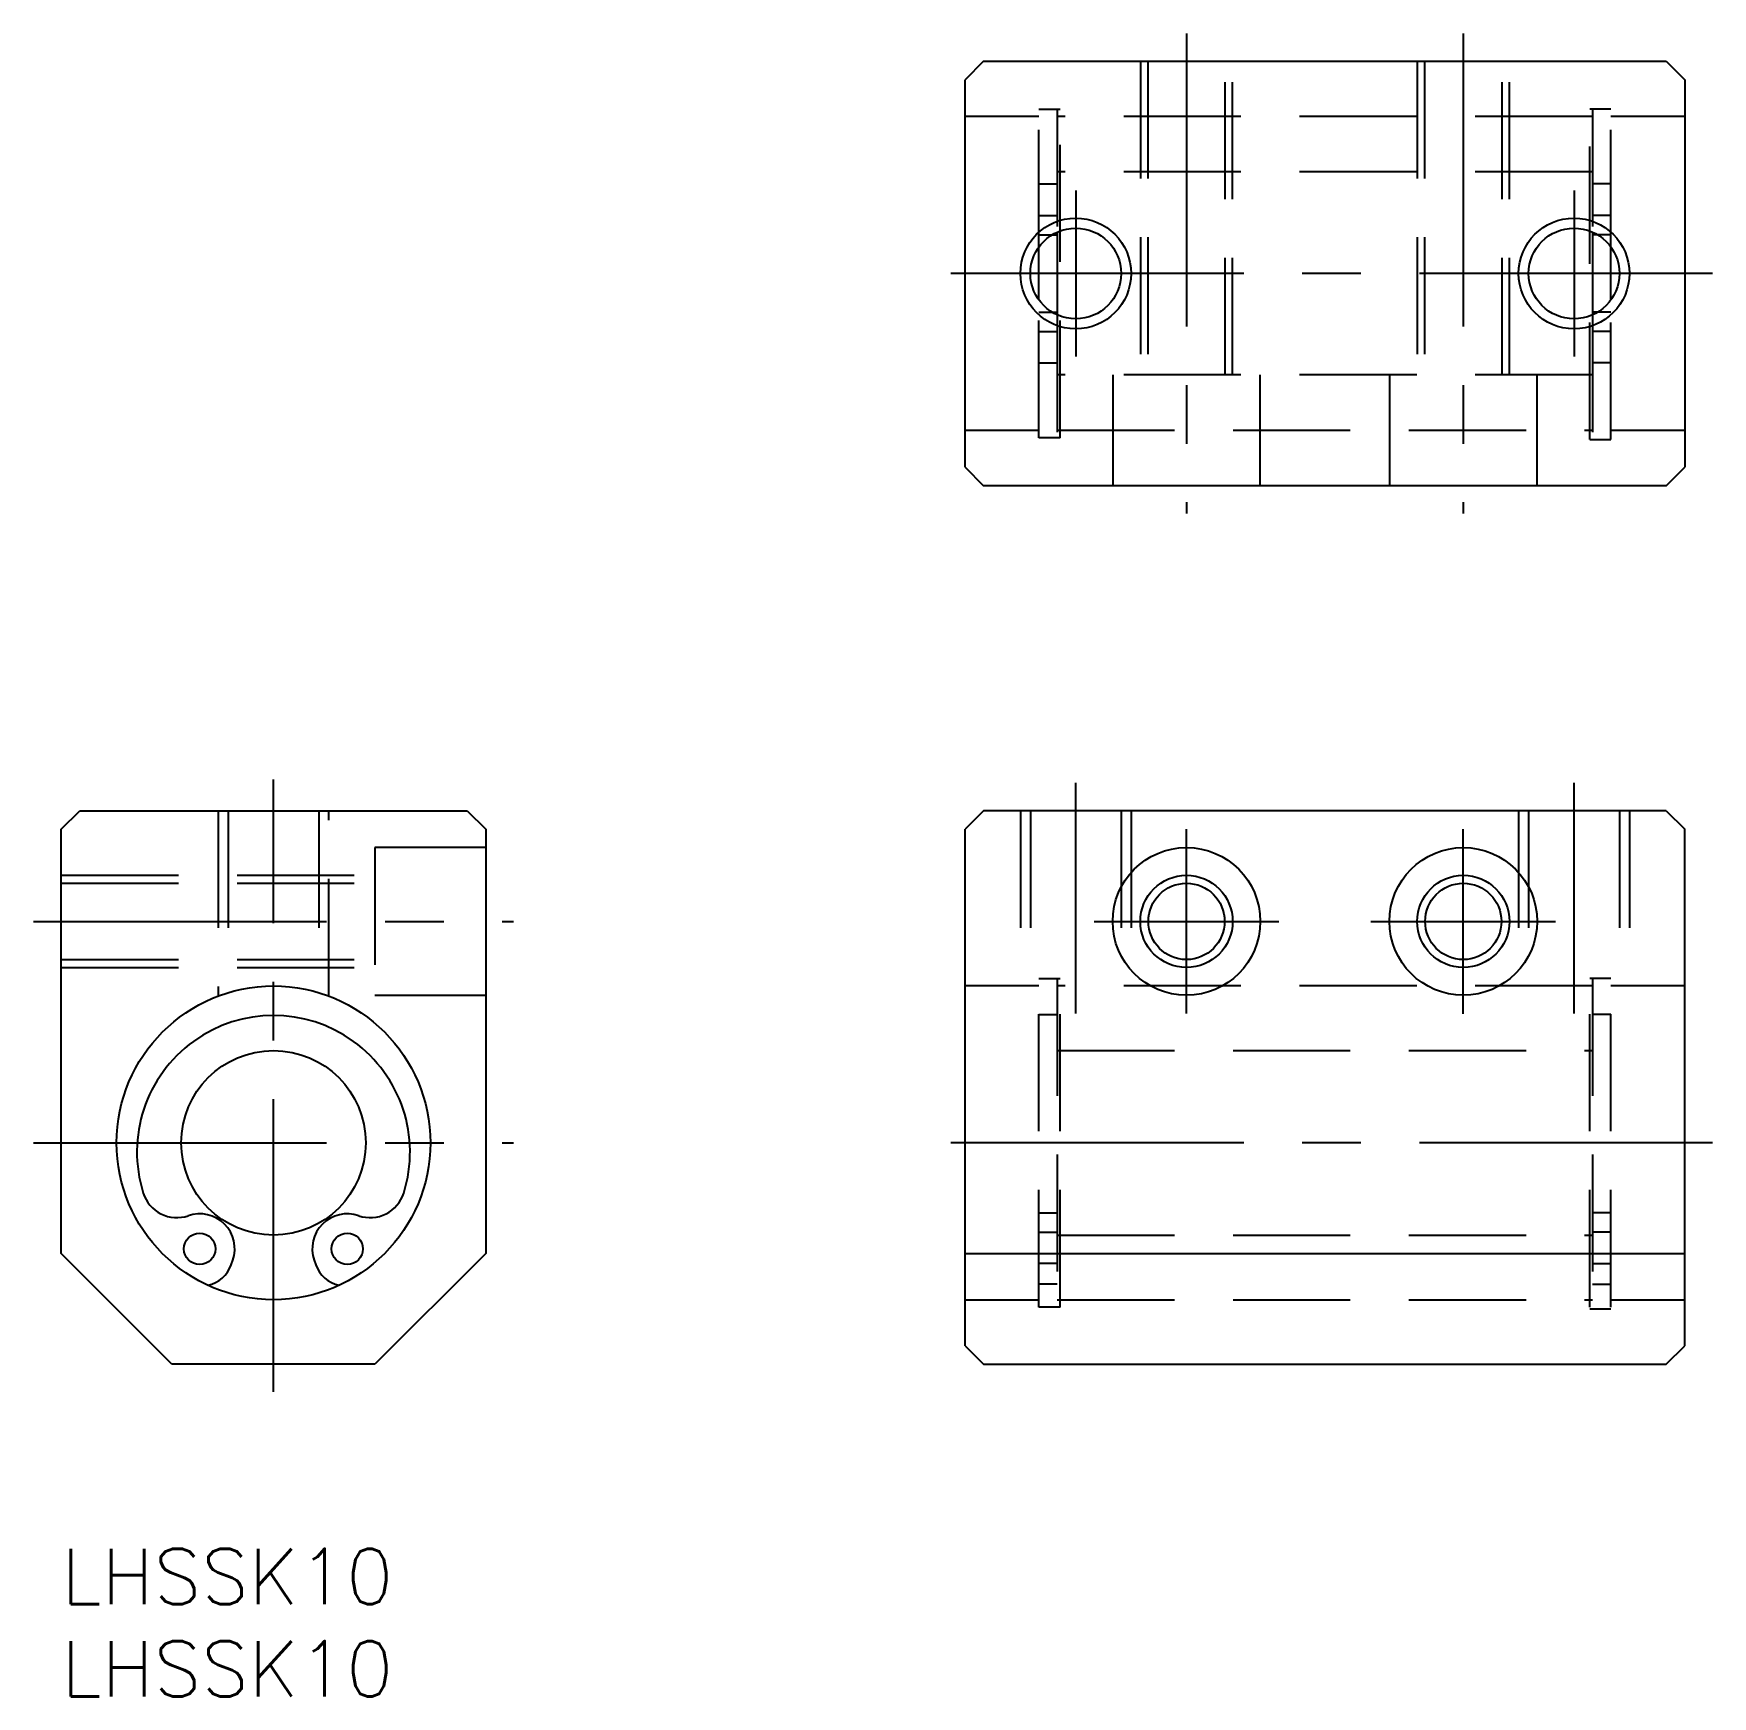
# Model space of a CAD drawing. Extents: x -1.5 to 89.5, y -8 to 82.1.
import ezdxf

# ---------------------------------------------------------------- set-up
doc = ezdxf.new("R2010")
doc.units = 0
doc.header["$LTSCALE"] = 0.5
doc.linetypes.add('CENTER', pattern=[50.8, 31.75, -6.35, 6.35, -6.35])
doc.linetypes.add('DASHED', pattern=[19.05, 12.7, -6.35])
for name, color, linetype in [('MSM_CENTER', 1, 'CENTER'), ('MSM_CONTINUOUS', 7, 'CONTINUOUS'), ('MSM_DASHED', 4, 'DASHED'), ('MSM_NARROW', 5, 'CONTINUOUS'), ('MSM_PART_NUMBER', 7, 'CONTINUOUS')]:
    doc.layers.add(name, color=color, linetype=linetype)
doc.styles.get("Standard").update_dxf_attribs({"font": 'txt.shx', "height": 3, "bigfont": 'bigfont.shx'})

# ---------------------------------------------------------------- blocks, each defined once
blk = doc.blocks.new('*U9')
at = {"layer": 'MSM_PART_NUMBER'}
blk.add_text('LHSSK10', height=3, dxfattribs=at).set_placement((0, -3))
blk = doc.blocks.new('*U10')
at = {"layer": 'MSM_PART_NUMBER'}
blk.add_text('LHSSK10', height=3, dxfattribs=at).set_placement((0, -8))

msp = doc.modelspace()

# ---------------------------------------------------------------- linework, layer by layer
at = {"layer": 'MSM_CENTER'}
for p, q in [((60.974, 82.112), (60.974, 56.112)), ((75.974, 82.112), (75.974, 56.112)), ((54.974, 73.612), (54.974, 64.612)), ((81.974, 73.612), (81.974, 64.612)), ((89.474, 69.112), (47.474, 69.112)), ((11.5, 8.5), (11.5, 41.69)), ((54.974, 29), (54.974, 41.5)), ((81.974, 29), (81.974, 41.5)), ((60.974, 29), (60.974, 39)), ((75.974, 28.998), (75.974, 39.002)), ((-1.5, 34), (24.5, 34)), ((55.974, 34), (65.974, 34)), ((70.972, 34), (80.975, 34)), ((-1.5, 22), (24.5, 22)), ((89.474, 22), (47.474, 22))]:
    msp.add_line(p, q, dxfattribs=at)
at = {"layer": 'MSM_CONTINUOUS'}
for p, q in [((49.974, 80.612), (48.974, 79.612)), ((49.974, 80.612), (86.974, 80.612)), ((86.974, 80.612), (87.974, 79.612)), ((48.974, 58.612), (48.974, 79.612)), ((87.974, 79.612), (87.974, 58.612)), ((53.974, 71.358), (53.974, 66.866)), ((82.974, 71.358), (82.974, 66.866)), ((52.974, 67.682), (52.974, 70.542)), ((83.974, 67.682), (83.974, 70.542)), ((48.974, 58.612), (49.974, 57.612)), ((86.974, 57.612), (87.974, 58.612)), ((86.974, 57.612), (49.974, 57.612)), ((0, 39), (1, 40)), ((1, 40), (22, 40)), ((22, 40), (23, 39)), ((49.974, 40), (48.974, 39)), ((86.974, 40), (49.974, 40)), ((86.974, 40), (87.974, 39)), ((0, 16), (0, 39)), ((23, 39), (23, 16)), ((48.974, 11), (48.974, 39)), ((87.974, 11), (87.974, 39)), ((6, 10), (0, 16)), ((9.211, 15.389), (9.295, 15.634)), ((13.705, 15.634), (13.789, 15.389)), ((23, 16), (17, 10)), ((48.974, 16), (87.974, 16)), ((48.974, 11), (49.974, 10)), ((86.974, 10), (87.974, 11)), ((17, 10), (6, 10)), ((49.974, 10), (86.974, 10))]:
    msp.add_line(p, q, dxfattribs=at)
for centre, radius in [((54.974, 69.112), 2.458), ((81.974, 69.112), 2.458), ((60.974, 34), 4), ((75.974, 34), 4.002), ((60.974, 34), 2.067), ((75.974, 34), 2.067), ((11.5, 22), 8.5), ((11.5, 22), 5), ((7.5, 16.255), 0.85), ((15.5, 16.255), 0.85)]:
    msp.add_circle(centre, radius, dxfattribs=at)
for centre, radius, start, end in [((11.5, 21.5), 7.4, 342.49435, 197.50564), ((6.255, 19.846), 1.9, 197.50564, 289.12956), ((16.745, 19.846), 1.9, 250.87044, 342.49435), ((7.5, 16.255), 1.9, 340.89939, 109.12956), ((15.5, 16.255), 1.9, 70.87044, 199.10061), ((7.604, 15.945), 1.7, 281.54279, 340.89939), ((15.396, 15.945), 1.7, 199.10061, 258.45721)]:
    msp.add_arc(centre, radius, start, end, dxfattribs=at)
at = {"layer": 'MSM_DASHED'}
for p, q in [((58.474, 80.612), (58.474, 63.612)), ((58.874, 80.612), (58.874, 63.612)), ((63.074, 63.612), (63.074, 80.612)), ((63.474, 63.612), (63.474, 80.612)), ((73.474, 80.612), (73.474, 63.612)), ((73.874, 80.612), (73.874, 63.612)), ((78.074, 63.612), (78.074, 80.612)), ((78.474, 63.612), (78.474, 80.612)), ((52.974, 77.612), (48.974, 77.612)), ((52.974, 70.542), (52.974, 78.012)), ((52.974, 78.012), (54.124, 78.012)), ((53.974, 78.012), (53.974, 71.358)), ((82.974, 77.612), (53.974, 77.612)), ((54.124, 60.212), (54.124, 78.012)), ((82.824, 60.112), (82.824, 78.012)), ((83.974, 78.012), (82.824, 78.012)), ((82.974, 78.012), (82.974, 71.358)), ((83.974, 70.542), (83.974, 78.012)), ((87.974, 77.612), (83.974, 77.612)), ((82.974, 74.612), (53.974, 74.612)), ((52.974, 73.962), (53.974, 73.962)), ((83.974, 73.962), (82.974, 73.962)), ((52.974, 72.262), (53.974, 72.262)), ((83.974, 72.262), (82.974, 72.262)), ((52.974, 71.212), (53.974, 71.212)), ((83.974, 71.212), (82.974, 71.212)), ((52.974, 60.212), (52.974, 67.682)), ((83.974, 60.112), (83.974, 67.682)), ((52.974, 67.012), (53.974, 67.012)), ((53.974, 66.866), (53.974, 60.212)), ((83.974, 67.012), (82.974, 67.012)), ((82.974, 66.866), (82.974, 60.112)), ((52.974, 65.962), (53.974, 65.962)), ((83.974, 65.962), (82.974, 65.962)), ((52.974, 64.262), (53.974, 64.262)), ((83.974, 64.262), (82.974, 64.262)), ((82.974, 63.612), (53.974, 63.612)), ((56.974, 63.612), (56.974, 57.612)), ((64.974, 57.612), (64.974, 63.612)), ((71.974, 63.612), (71.974, 57.612)), ((79.974, 57.612), (79.974, 63.612)), ((48.974, 60.612), (52.974, 60.612)), ((54.124, 60.212), (52.974, 60.212)), ((53.974, 60.612), (82.974, 60.612)), ((82.824, 60.112), (83.974, 60.112)), ((83.974, 60.612), (87.974, 60.612)), ((8.5, 40), (8.5, 29.953)), ((9.041, 40), (9.041, 30.5)), ((13.959, 40), (13.959, 30.5)), ((14.5, 29.953), (14.5, 40)), ((51.974, 40), (51.974, 30.5)), ((52.515, 40), (52.515, 30.5)), ((57.432, 40), (57.432, 30.5)), ((57.974, 40), (57.974, 30.5)), ((78.974, 40), (78.974, 30.5)), ((79.515, 40), (79.515, 30.5)), ((84.432, 40), (84.432, 30.5)), ((84.974, 40), (84.974, 30.5)), ((17, 38), (17, 30)), ((23, 38), (17, 38)), ((0, 36.5), (17, 36.5)), ((0, 36.067), (17, 36.067)), ((0, 31.933), (17, 31.933)), ((0, 31.5), (17, 31.5)), ((52.974, 30.5), (48.974, 30.5)), ((52.974, 13.1), (52.974, 30.9)), ((52.974, 30.9), (54.124, 30.9)), ((53.974, 30.9), (53.974, 13.5)), ((82.974, 30.5), (53.974, 30.5)), ((54.124, 13.1), (54.124, 30.9)), ((83.974, 30.9), (82.824, 30.9)), ((82.824, 13.1), (82.824, 30.9)), ((82.974, 30.9), (82.974, 13.5)), ((83.974, 13.1), (83.974, 30.9)), ((87.974, 30.5), (83.974, 30.5)), ((17, 30), (23, 30)), ((52.974, 28.958), (53.974, 28.958)), ((83.974, 28.958), (82.974, 28.958)), ((53.974, 27), (82.974, 27)), ((52.974, 18.213), (53.974, 18.213)), ((83.974, 18.213), (82.974, 18.213)), ((52.974, 17.163), (53.974, 17.163)), ((53.974, 17), (82.974, 17)), ((83.974, 17.163), (82.974, 17.163)), ((53.974, 15.463), (52.974, 15.463)), ((82.974, 15.463), (83.974, 15.463)), ((53.974, 14.337), (52.974, 14.337)), ((82.974, 14.337), (83.974, 14.337)), ((48.974, 13.5), (52.974, 13.5)), ((54.124, 13.1), (52.974, 13.1)), ((53.974, 13.5), (82.974, 13.5)), ((82.824, 13), (83.974, 13)), ((83.974, 13.5), (87.974, 13.5))]:
    msp.add_line(p, q, dxfattribs=at)
at = {"layer": 'MSM_NARROW'}
for centre, radius in [((54.974, 69.112), 3), ((81.974, 69.112), 3), ((60.974, 34), 2.5), ((75.974, 34), 2.5)]:
    msp.add_circle(centre, radius, dxfattribs=at)

# ---------------------------------------------------------------- block references
at = {"layer": 'MSM_CONTINUOUS'}
for name in ['*U9', '*U10']:
    msp.add_blockref(name, (0, 0), dxfattribs=at)

doc.saveas('drawing.dxf')
